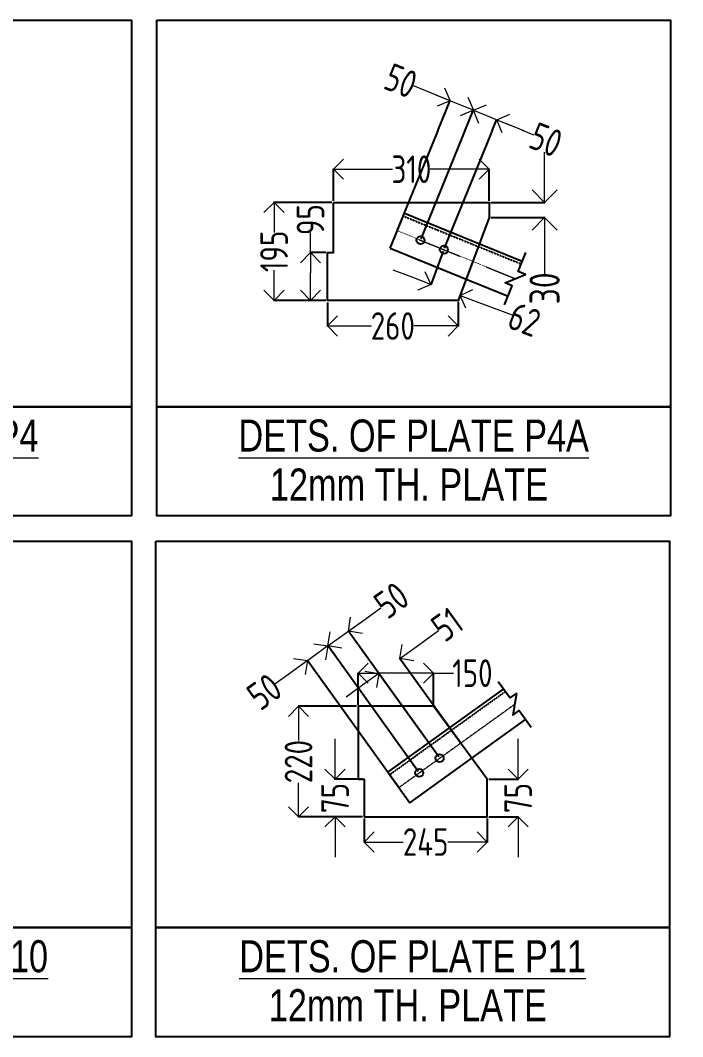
# Model space of a CAD drawing. Header units: millimetres. Extents: x 3470347 to 5996549, y -3470518 to 17149644.
# Drawn here: x 4851320 to 4856062, y 6798747 to 6806026 of the extents above; entities that cross this region are included whole.
import ezdxf
from ezdxf.enums import TextEntityAlignment as Align

# ---------------------------------------------------------------- set-up
doc = ezdxf.new("R2010")
doc.units = ezdxf.units.MM
doc.header["$MEASUREMENT"] = 0
doc.header["$PDMODE"] = 35
doc.header["$PDSIZE"] = -5
doc.linetypes.add('DASHED2', pattern=[0.375, 0.25, -0.125])
doc.linetypes.add('HIDDEN', pattern=[0.375, 0.25, -0.125])
doc.layers.get('0').update_dxf_attribs({"linetype": 'CONTINUOUS', "lineweight": 25})
doc.layers.get('DEFPOINTS').update_dxf_attribs({"linetype": 'CONTINUOUS', "lineweight": 25})
doc.layers.add('lintel', color=2, linetype='CONTINUOUS')
for name, color, linetype, lineweight in [('rDIMension', 1, 'CONTINUOUS', 18), ('rPCC DASH', 9, 'HIDDEN', 15), ('rRCC 1', 3, 'CONTINUOUS', 25), ('rRCC 2', 40, 'CONTINUOUS', 15)]:
    doc.layers.add(name, color=color, linetype=linetype, lineweight=lineweight)
doc.styles.add('DIM', font='geniso.shx', dxfattribs={"width": 0.85})
doc.styles.get("Standard").update_dxf_attribs({"font": ''})
doc.styles.add('TEXT3', font='geniso.shx')
doc.styles.get('Standard').set_extended_font_data('AR CENA')
doc.dimstyles.new('ST-50', dxfattribs={"dimscale": 100, "dimtxt": 2.5, "dimasz": 2, "dimexe": 0.18, "dimexo": 0.0625, "dimgap": 0.2, "dimtad": 0, "dimdec": 0, "dimlfac": 0.5, "dimzin": 0, "dimdsep": 46, "dimtxsty": 'DIM', "dimblk": 'OPEN90', "dimcen": 0.09, "dimclrd": 256, "dimclrt": 7, "dimadec": 0, "dimazin": 0, "dimtfac": 1, "dimtdec": 0, "dimtofl": 0, "dimtmove": 0, "dimatfit": 3, "dimldrblk": 'OPEN90', "dimfxl": 1, "dimtolj": 1, "dimtzin": 0, "dimlwd": -1, "dimarcsym": 0})

# ---------------------------------------------------------------- blocks, each defined once
blk = doc.blocks.new('_Open90')
at = {"color": 0, "linetype": 'ByBlock', "lineweight": -2}
for p, q in [((-0.5, 0.5), (0, 0)), ((0, 0), (-1, 0)), ((0, 0), (-0.5, -0.5))]:
    blk.add_line(p, q, dxfattribs=at)
blk = doc.blocks.new('*D1565')
at = {"layer": 'DEFPOINTS', "color": 0, "linetype": 'ByBlock'}
for p in [(1106417.9, -2127924.6), (1106417.9, -2128056.4), (1107037.9, -2128056.4)]:
    blk.add_point(p, dxfattribs=at)
at = {"layer": 'rDIMension', "color": 0, "lineweight": -2, "ltscale": 0.5}
for p, q in [((1106417.9, -2128050.2), (1106417.9, -2127922.8)), ((1107037.9, -2128050.2), (1107037.9, -2127922.8))]:
    blk.add_line(p, q, dxfattribs=at)
at = {"layer": 'rDIMension', "ltscale": 0.5}
for p, q in [((1106497.9, -2127924.6), (1106653, -2127924.6)), ((1106957.9, -2127924.6), (1106802.8, -2127924.6))]:
    blk.add_line(p, q, dxfattribs=at)
at = {"layer": 'rDIMension', "linetype": 'ByBlock', "xscale": 80, "yscale": 80, "zscale": 80, "rotation": 180}
blk.add_blockref('_Open90', (1106417.9, -2127924.6), dxfattribs=at)
at = {"layer": 'rDIMension', "linetype": 'ByBlock', "xscale": 80, "yscale": 80, "zscale": 80}
blk.add_blockref('_Open90', (1107037.9, -2127924.6), dxfattribs=at)
at = {"layer": 'rDIMension', "color": 7, "linetype": 'ByBlock', "insert": (1106727.9, -2127924.6), "char_height": 110, "attachment_point": 5, "style": 'DIM'}
blk.add_mtext('\\A1;310', dxfattribs=at)
blk = doc.blocks.new('*D1566')
at = {"layer": 'DEFPOINTS', "color": 0, "linetype": 'ByBlock'}
for p in [(1106417.9, -2128056.4), (1106181.3, -2128446.4), (1106393.9, -2128446.4)]:
    blk.add_point(p, dxfattribs=at)
at = {"layer": 'rDIMension', "color": 0, "lineweight": -2, "ltscale": 0.5}
for p, q in [((1106411.6, -2128056.4), (1106179.5, -2128056.4)), ((1106387.6, -2128446.4), (1106179.5, -2128446.4))]:
    blk.add_line(p, q, dxfattribs=at)
at = {"layer": 'rDIMension', "ltscale": 0.5}
for p, q in [((1106181.3, -2128136.4), (1106181.3, -2128176.4)), ((1106181.3, -2128366.4), (1106181.3, -2128326.5))]:
    blk.add_line(p, q, dxfattribs=at)
at = {"layer": 'rDIMension', "linetype": 'ByBlock', "xscale": 80, "yscale": 80, "zscale": 80}
for p, rotation in [((1106181.3, -2128056.4), 90), ((1106181.3, -2128446.4), 270)]:
    blk.add_blockref('_Open90', p, dxfattribs=dict(at, rotation=rotation))
at = {"layer": 'rDIMension', "color": 7, "linetype": 'ByBlock', "insert": (1106181.3, -2128251.4), "char_height": 110, "attachment_point": 5, "rotation": 90, "style": 'DIM'}
blk.add_mtext('\\A1;195', dxfattribs=at)
blk = doc.blocks.new('*D1567')
at = {"layer": 'DEFPOINTS', "color": 0, "linetype": 'ByBlock'}
for p in [(1106326.5, -2128256.4), (1106393.9, -2128256.4), (1106393.9, -2128446.4)]:
    blk.add_point(p, dxfattribs=at)
at = {"layer": 'rDIMension', "ltscale": 0.5}
for p, q in [((1106326.5, -2128256.4), (1106326.5, -2128176.4)), ((1106326.5, -2128366.4), (1106326.5, -2128336.4))]:
    blk.add_line(p, q, dxfattribs=at)
at = {"layer": 'rDIMension', "color": 0, "lineweight": -2, "ltscale": 0.5}
for p, q in [((1106387.6, -2128256.4), (1106324.7, -2128256.4)), ((1106387.6, -2128446.4), (1106324.7, -2128446.4))]:
    blk.add_line(p, q, dxfattribs=at)
at = {"layer": 'rDIMension', "linetype": 'ByBlock', "xscale": 80, "yscale": 80, "zscale": 80}
for p, rotation in [((1106326.5, -2128256.4), 90), ((1106326.5, -2128446.4), 270)]:
    blk.add_blockref('_Open90', p, dxfattribs=dict(at, rotation=rotation))
at = {"layer": 'rDIMension', "color": 7, "linetype": 'ByBlock', "insert": (1106326.5, -2128124.9), "char_height": 110, "attachment_point": 5, "rotation": 90, "style": 'DIM'}
blk.add_mtext('\\A1;95', dxfattribs=at)
blk = doc.blocks.new('*D1568')
at = {"layer": 'DEFPOINTS', "color": 0, "linetype": 'ByBlock'}
for p in [(1106393.9, -2128448.3), (1106913.9, -2128446.4), (1106913.9, -2128548.4)]:
    blk.add_point(p, dxfattribs=at)
at = {"layer": 'rDIMension', "color": 0, "lineweight": -2, "ltscale": 0.5}
for p, q in [((1106393.9, -2128454.6), (1106393.9, -2128550.2)), ((1106913.9, -2128452.7), (1106913.9, -2128550.2))]:
    blk.add_line(p, q, dxfattribs=at)
at = {"layer": 'rDIMension', "ltscale": 0.5}
for p, q in [((1106473.9, -2128548.4), (1106569.6, -2128548.4)), ((1106833.9, -2128548.4), (1106738.2, -2128548.4))]:
    blk.add_line(p, q, dxfattribs=at)
at = {"layer": 'rDIMension', "linetype": 'ByBlock', "xscale": 80, "yscale": 80, "zscale": 80, "rotation": 180}
blk.add_blockref('_Open90', (1106393.9, -2128548.4), dxfattribs=at)
at = {"layer": 'rDIMension', "linetype": 'ByBlock', "xscale": 80, "yscale": 80, "zscale": 80}
blk.add_blockref('_Open90', (1106913.9, -2128548.4), dxfattribs=at)
at = {"layer": 'rDIMension', "color": 7, "linetype": 'ByBlock', "insert": (1106653.9, -2128548.4), "char_height": 110, "attachment_point": 5, "style": 'DIM'}
blk.add_mtext('\\A1;260', dxfattribs=at)
blk = doc.blocks.new('*D1569')
at = {"layer": 'DEFPOINTS', "color": 0, "linetype": 'ByBlock'}
for p in [(1107037.9, -2128056.4), (1107257.7, -2128056.4), (1107037.9, -2128116.4)]:
    blk.add_point(p, dxfattribs=at)
at = {"layer": 'rDIMension', "ltscale": 0.5}
for p, q in [((1107257.7, -2127956.4), (1107257.7, -2127856.4)), ((1107257.7, -2128216.4), (1107257.7, -2128342.4))]:
    blk.add_line(p, q, dxfattribs=at)
at = {"layer": 'rDIMension', "color": 0, "lineweight": -2, "ltscale": 0.5}
for p, q in [((1107044.1, -2128056.4), (1107259.5, -2128056.4)), ((1107044.1, -2128116.4), (1107259.5, -2128116.4))]:
    blk.add_line(p, q, dxfattribs=at)
at = {"layer": 'rDIMension', "linetype": 'ByBlock', "xscale": 100, "yscale": 100, "zscale": 100}
for p, rotation in [((1107257.7, -2128056.4), 270), ((1107257.7, -2128116.4), 90)]:
    blk.add_blockref('_Open90', p, dxfattribs=dict(at, rotation=rotation))
at = {"layer": 'rDIMension', "color": 7, "linetype": 'ByBlock', "insert": (1107257.7, -2128398.7), "char_height": 120, "attachment_point": 5, "rotation": 90, "style": 'DIM'}
blk.add_mtext('\\A1;30', dxfattribs=at)
blk = doc.blocks.new('*D1570')
at = {"layer": 'DEFPOINTS', "color": 0, "linetype": 'ByBlock'}
for p in [(1106882, -2127652.1), (1106671.8, -2128169.3), (1106764.5, -2128207)]:
    blk.add_point(p, dxfattribs=at)
at = {"layer": 'rDIMension', "ltscale": 0.5}
for p, q in [((1106807.9, -2127622), (1106733.7, -2127591.8)), ((1107048.7, -2127719.8), (1107122.9, -2127749.9))]:
    blk.add_line(p, q, dxfattribs=at)
at = {"layer": 'rDIMension', "color": 0, "lineweight": -2, "ltscale": 0.5}
for p, q in [((1106674.2, -2128163.5), (1106882.7, -2127650.4)), ((1106766.8, -2128201.2), (1106975.3, -2127688))]:
    blk.add_line(p, q, dxfattribs=at)
at = {"layer": 'rDIMension', "linetype": 'ByBlock', "xscale": 80, "yscale": 80, "zscale": 80}
for p, rotation in [((1106882, -2127652.1), 337.8908802567279), ((1106974.6, -2127689.7), 157.8908802567279)]:
    blk.add_blockref('_Open90', p, dxfattribs=dict(at, rotation=rotation))
at = {"layer": 'rDIMension', "color": 7, "linetype": 'ByBlock', "insert": (1106686, -2127572.4), "char_height": 110, "attachment_point": 5, "rotation": 337.8909, "style": 'DIM'}
blk.add_mtext('\\A1;50', dxfattribs=at)
blk = doc.blocks.new('*D1571')
at = {"layer": 'DEFPOINTS', "color": 0, "linetype": 'ByBlock'}
for p in [(1107067.3, -2127727.3), (1106764.5, -2128207), (1106857.1, -2128244.6)]:
    blk.add_point(p, dxfattribs=at)
at = {"layer": 'rDIMension', "ltscale": 0.5}
for p, q in [((1106900.5, -2127659.6), (1106826.4, -2127629.5)), ((1107141.4, -2127757.5), (1107215.5, -2127787.6))]:
    blk.add_line(p, q, dxfattribs=at)
at = {"layer": 'rDIMension', "color": 0, "lineweight": -2, "ltscale": 0.5}
for p, q in [((1106766.8, -2128201.2), (1106975.3, -2127688)), ((1106859.5, -2128238.8), (1107067.9, -2127725.7))]:
    blk.add_line(p, q, dxfattribs=at)
at = {"layer": 'rDIMension', "linetype": 'ByBlock', "xscale": 80, "yscale": 80, "zscale": 80}
for p, rotation in [((1106974.6, -2127689.7), 337.8908802549435), ((1107067.3, -2127727.3), 157.8908802549435)]:
    blk.add_blockref('_Open90', p, dxfattribs=dict(at, rotation=rotation))
at = {"layer": 'rDIMension', "color": 7, "linetype": 'ByBlock', "insert": (1107263.3, -2127807), "char_height": 110, "attachment_point": 5, "rotation": 337.8909, "style": 'DIM'}
blk.add_mtext('\\A1;50', dxfattribs=at)
blk = doc.blocks.new('*D1609')
at = {"layer": 'DEFPOINTS', "color": 0, "linetype": 'ByBlock'}
for p in [(1106515.5, -2129930.3), (1106515.5, -2130062.1), (1106815.5, -2130062.1)]:
    blk.add_point(p, dxfattribs=at)
at = {"layer": 'rDIMension', "color": 0, "lineweight": -2, "ltscale": 0.5}
for p, q in [((1106515.5, -2130055.9), (1106515.5, -2129928.5)), ((1106815.5, -2130055.9), (1106815.5, -2129928.5))]:
    blk.add_line(p, q, dxfattribs=at)
at = {"layer": 'rDIMension', "ltscale": 0.5}
for p, q in [((1106735.5, -2129930.3), (1106595.5, -2129930.3)), ((1106815.5, -2129930.3), (1106895.5, -2129930.3))]:
    blk.add_line(p, q, dxfattribs=at)
at = {"layer": 'rDIMension', "linetype": 'ByBlock', "xscale": 80, "yscale": 80, "zscale": 80, "rotation": 180}
blk.add_blockref('_Open90', (1106515.5, -2129930.3), dxfattribs=at)
at = {"layer": 'rDIMension', "linetype": 'ByBlock', "xscale": 80, "yscale": 80, "zscale": 80}
blk.add_blockref('_Open90', (1106815.5, -2129930.3), dxfattribs=at)
at = {"layer": 'rDIMension', "color": 7, "linetype": 'ByBlock', "insert": (1106970.5, -2129930.3), "char_height": 110, "attachment_point": 5, "style": 'DIM'}
blk.add_mtext('\\A1;150', dxfattribs=at)
blk = doc.blocks.new('*D1610')
at = {"layer": 'DEFPOINTS', "color": 0, "linetype": 'ByBlock'}
for p in [(1106515.5, -2130062.1), (1106278.9, -2130502.1), (1106539.5, -2130502.1)]:
    blk.add_point(p, dxfattribs=at)
at = {"layer": 'rDIMension', "color": 0, "lineweight": -2, "ltscale": 0.5}
for p, q in [((1106509.3, -2130062.1), (1106277.1, -2130062.1)), ((1106533.3, -2130502.1), (1106277.1, -2130502.1))]:
    blk.add_line(p, q, dxfattribs=at)
at = {"layer": 'rDIMension', "ltscale": 0.5}
for p, q in [((1106278.9, -2130142.1), (1106278.9, -2130197.8)), ((1106278.9, -2130422.1), (1106278.9, -2130366.4))]:
    blk.add_line(p, q, dxfattribs=at)
at = {"layer": 'rDIMension', "linetype": 'ByBlock', "xscale": 80, "yscale": 80, "zscale": 80}
for p, rotation in [((1106278.9, -2130062.1), 90), ((1106278.9, -2130502.1), 270)]:
    blk.add_blockref('_Open90', p, dxfattribs=dict(at, rotation=rotation))
at = {"layer": 'rDIMension', "color": 7, "linetype": 'ByBlock', "insert": (1106278.9, -2130282.1), "char_height": 110, "attachment_point": 5, "rotation": 90, "style": 'DIM'}
blk.add_mtext('\\A1;220', dxfattribs=at)
blk = doc.blocks.new('*D1611')
at = {"layer": 'DEFPOINTS', "color": 0, "linetype": 'ByBlock'}
for p in [(1106424.1, -2130352.1), (1106539.5, -2130352.1), (1106539.5, -2130502.1)]:
    blk.add_point(p, dxfattribs=at)
at = {"layer": 'rDIMension', "ltscale": 0.5}
for p, q in [((1106424.1, -2130272.1), (1106424.1, -2130192.1)), ((1106424.1, -2130582.1), (1106424.1, -2130662.1))]:
    blk.add_line(p, q, dxfattribs=at)
at = {"layer": 'rDIMension', "color": 0, "lineweight": -2, "ltscale": 0.5}
for p, q in [((1106533.3, -2130352.1), (1106422.3, -2130352.1)), ((1106533.3, -2130502.1), (1106422.3, -2130502.1))]:
    blk.add_line(p, q, dxfattribs=at)
at = {"layer": 'rDIMension', "linetype": 'ByBlock', "xscale": 80, "yscale": 80, "zscale": 80}
for p, rotation in [((1106424.1, -2130352.1), 270), ((1106424.1, -2130502.1), 90)]:
    blk.add_blockref('_Open90', p, dxfattribs=dict(at, rotation=rotation))
at = {"layer": 'rDIMension', "color": 7, "linetype": 'ByBlock', "insert": (1106424.1, -2130427.1), "char_height": 110, "attachment_point": 5, "rotation": 90, "style": 'DIM'}
blk.add_mtext('\\A1;75', dxfattribs=at)
blk = doc.blocks.new('*D1612')
at = {"layer": 'DEFPOINTS', "color": 0, "linetype": 'ByBlock'}
for p in [(1106314.7, -2129880.3), (1106759.1, -2130326.9), (1106677.9, -2130385.3)]:
    blk.add_point(p, dxfattribs=at)
at = {"layer": 'rDIMension', "ltscale": 0.5}
for p, q in [((1106460.8, -2129775.2), (1106525.7, -2129728.5)), ((1106249.7, -2129927), (1106184.8, -2129973.8))]:
    blk.add_line(p, q, dxfattribs=at)
at = {"layer": 'rDIMension', "color": 0, "lineweight": -2, "ltscale": 0.5}
for p, q in [((1106755.4, -2130321.9), (1106394.8, -2129820.5)), ((1106674.2, -2130380.3), (1106313.6, -2129878.9))]:
    blk.add_line(p, q, dxfattribs=at)
at = {"layer": 'rDIMension', "linetype": 'ByBlock', "xscale": 80, "yscale": 80, "zscale": 80}
for p, rotation in [((1106395.8, -2129821.9), 215.726417225237), ((1106314.7, -2129880.3), 35.72641722523705)]:
    blk.add_blockref('_Open90', p, dxfattribs=dict(at, rotation=rotation))
at = {"layer": 'rDIMension', "color": 7, "linetype": 'ByBlock', "insert": (1106142.9, -2130003.9), "char_height": 110, "attachment_point": 5, "rotation": 35.7264, "style": 'DIM'}
blk.add_mtext('\\A1;50', dxfattribs=at)
blk = doc.blocks.new('*D1613')
at = {"layer": 'DEFPOINTS', "color": 0, "linetype": 'ByBlock'}
for p in [(1106477, -2129763.5), (1106840.2, -2130268.5), (1106759.1, -2130326.9)]:
    blk.add_point(p, dxfattribs=at)
at = {"layer": 'rDIMension', "ltscale": 0.5}
for p, q in [((1106542, -2129716.8), (1106606.9, -2129670.1)), ((1106330.9, -2129868.7), (1106265.9, -2129915.4))]:
    blk.add_line(p, q, dxfattribs=at)
at = {"layer": 'rDIMension', "color": 0, "lineweight": -2, "ltscale": 0.5}
for p, q in [((1106836.6, -2130263.5), (1106476, -2129762.1)), ((1106755.4, -2130321.9), (1106394.8, -2129820.5))]:
    blk.add_line(p, q, dxfattribs=at)
at = {"layer": 'rDIMension', "linetype": 'ByBlock', "xscale": 80, "yscale": 80, "zscale": 80}
for p, rotation in [((1106477, -2129763.5), 215.7264172236449), ((1106395.8, -2129821.9), 35.72641722364496)]:
    blk.add_blockref('_Open90', p, dxfattribs=dict(at, rotation=rotation))
at = {"layer": 'rDIMension', "color": 7, "linetype": 'ByBlock', "insert": (1106648.8, -2129640), "char_height": 110, "attachment_point": 5, "rotation": 35.7264, "style": 'DIM'}
blk.add_mtext('\\A1;50', dxfattribs=at)
blk = doc.blocks.new('*D1614')
at = {"layer": 'DEFPOINTS', "color": 0, "linetype": 'ByBlock'}
for p in [(1106539.5, -2130502.1), (1107029.5, -2130502.1), (1107029.5, -2130602.2)]:
    blk.add_point(p, dxfattribs=at)
at = {"layer": 'rDIMension', "color": 0, "lineweight": -2, "ltscale": 0.5}
for p, q in [((1106539.5, -2130508.4), (1106539.5, -2130604)), ((1107029.5, -2130508.4), (1107029.5, -2130604))]:
    blk.add_line(p, q, dxfattribs=at)
at = {"layer": 'rDIMension', "ltscale": 0.5}
for p, q in [((1106619.5, -2130602.2), (1106695.6, -2130602.2)), ((1106949.5, -2130602.2), (1106873.4, -2130602.2))]:
    blk.add_line(p, q, dxfattribs=at)
at = {"layer": 'rDIMension', "linetype": 'ByBlock', "xscale": 80, "yscale": 80, "zscale": 80, "rotation": 180}
blk.add_blockref('_Open90', (1106539.5, -2130602.2), dxfattribs=at)
at = {"layer": 'rDIMension', "linetype": 'ByBlock', "xscale": 80, "yscale": 80, "zscale": 80}
blk.add_blockref('_Open90', (1107029.5, -2130602.2), dxfattribs=at)
at = {"layer": 'rDIMension', "color": 7, "linetype": 'ByBlock', "insert": (1106784.5, -2130602.2), "char_height": 110, "attachment_point": 5, "style": 'DIM'}
blk.add_mtext('\\A1;245', dxfattribs=at)
blk = doc.blocks.new('*D1615')
at = {"layer": 'DEFPOINTS', "color": 0, "linetype": 'ByBlock'}
for p in [(1107029.5, -2130352.1), (1107029.5, -2130502.1), (1107152.4, -2130502.1)]:
    blk.add_point(p, dxfattribs=at)
at = {"layer": 'rDIMension', "ltscale": 0.5}
for p, q in [((1107152.4, -2130272.1), (1107152.4, -2130192.1)), ((1107152.4, -2130582.1), (1107152.4, -2130662.1))]:
    blk.add_line(p, q, dxfattribs=at)
at = {"layer": 'rDIMension', "color": 0, "lineweight": -2, "ltscale": 0.5}
for p, q in [((1107035.8, -2130352.1), (1107154.2, -2130352.1)), ((1107035.8, -2130502.1), (1107154.2, -2130502.1))]:
    blk.add_line(p, q, dxfattribs=at)
at = {"layer": 'rDIMension', "linetype": 'ByBlock', "xscale": 80, "yscale": 80, "zscale": 80}
for p, rotation in [((1107152.4, -2130352.1), 270), ((1107152.4, -2130502.1), 90)]:
    blk.add_blockref('_Open90', p, dxfattribs=dict(at, rotation=rotation))
at = {"layer": 'rDIMension', "color": 7, "linetype": 'ByBlock', "insert": (1107152.4, -2130427.1), "char_height": 110, "attachment_point": 5, "rotation": 90, "style": 'DIM'}
blk.add_mtext('\\A1;75', dxfattribs=at)
blk = doc.blocks.new('*D1646')
at = {"layer": 'DEFPOINTS', "color": 0, "linetype": 'ByBlock'}
for p in [(1106857.1, -2128244.6), (1106973.3, -2128288.3), (1106921.4, -2128426.4)]:
    blk.add_point(p, dxfattribs=at)
at = {"layer": 'rDIMension', "color": 0, "lineweight": -2, "ltscale": 0.5}
for p, q in [((1106854.9, -2128250.5), (1106804.6, -2128384.5)), ((1106971.1, -2128294.1), (1106920.8, -2128428.1))]:
    blk.add_line(p, q, dxfattribs=at)
at = {"layer": 'rDIMension', "ltscale": 0.5}
for p, q in [((1106730.3, -2128354.6), (1106655.4, -2128326.5)), ((1106996.3, -2128454.6), (1107129.2, -2128504.5))]:
    blk.add_line(p, q, dxfattribs=at)
at = {"layer": 'rDIMension', "linetype": 'ByBlock', "xscale": 80, "yscale": 80, "zscale": 80}
for p, rotation in [((1106805.2, -2128382.8), 339.4059097797717), ((1106921.4, -2128426.4), 159.4059097797717)]:
    blk.add_blockref('_Open90', p, dxfattribs=dict(at, rotation=rotation))
at = {"layer": 'rDIMension', "color": 7, "linetype": 'ByBlock', "insert": (1107177.4, -2128522.6), "char_height": 110, "attachment_point": 5, "rotation": 339.4059, "style": 'DIM'}
blk.add_mtext('\\A1;62', dxfattribs=at)
blk = doc.blocks.new('*D1651')
at = {"layer": 'DEFPOINTS', "color": 0, "linetype": 'ByBlock'}
for p in [(1106681.4, -2129871.8), (1106923.6, -2130208.6), (1106840.2, -2130268.5)]:
    blk.add_point(p, dxfattribs=at)
at = {"layer": 'rDIMension', "ltscale": 0.5}
for p, q in [((1106746.3, -2129825.1), (1106835.8, -2129760.7)), ((1106533, -2129978.4), (1106468.1, -2130025.2))]:
    blk.add_line(p, q, dxfattribs=at)
at = {"layer": 'rDIMension', "color": 0, "lineweight": -2, "ltscale": 0.5}
for p, q in [((1106920, -2130203.5), (1106680.3, -2129870.3)), ((1106836.6, -2130263.5), (1106596.9, -2129930.3))]:
    blk.add_line(p, q, dxfattribs=at)
at = {"layer": 'rDIMension', "linetype": 'ByBlock', "xscale": 80, "yscale": 80, "zscale": 80}
for p, rotation in [((1106681.4, -2129871.8), 215.7264172240133), ((1106598, -2129931.7), 35.72641722401333)]:
    blk.add_blockref('_Open90', p, dxfattribs=dict(at, rotation=rotation))
at = {"layer": 'rDIMension', "color": 7, "linetype": 'ByBlock', "insert": (1106870, -2129736.1), "char_height": 110, "attachment_point": 5, "rotation": 35.7264, "style": 'DIM'}
blk.add_mtext('\\A1;51', dxfattribs=at)
blk = doc.blocks.new('BRP')
at = {"color": 5, "linetype": 'DASHED2', "ltscale": 0.25}
for p, q in [((1106695.6, -2128111), (1107164.7, -2128301.5)), ((1106641.1, -2130334.2), (1107101.7, -2130002.9))]:
    blk.add_line(p, q, dxfattribs=at)
at = {"layer": 'lintel', "color": 5, "linetype": 'ByBlock'}
for p, q in [((1106643.6, -2128238.8), (1106700.1, -2128099.9)), ((1106700.1, -2128099.9), (1107169.2, -2128290.4)), ((1106643.6, -2128238.8), (1107112.7, -2128429.4)), ((1106634.1, -2130324.4), (1107094.7, -2129993.2)), ((1106721.7, -2130446.2), (1107182.2, -2130114.9)), ((1106634.1, -2130324.4), (1106721.7, -2130446.2))]:
    blk.add_line(p, q, dxfattribs=at)
at = {"layer": 'lintel', "color": 1, "linetype": 'ByBlock'}
for points in [[(1103570.2, -2127331.8), (1105614.7, -2127331.8), (1105614.7, -2128869.9), (1103570.2, -2128869.9)], [(1105714.7, -2127331.8), (1107759.2, -2127331.8), (1107759.2, -2128869.9), (1105714.7, -2128869.9)], [(1103570.2, -2128869.9), (1105614.7, -2128869.9), (1105614.7, -2129304.4), (1103570.2, -2129304.4)], [(1105714.7, -2128869.9), (1107759.2, -2128869.9), (1107759.2, -2129304.4), (1105714.7, -2129304.4)], [(1103570.2, -2129404.4), (1105614.7, -2129404.4), (1105614.7, -2130942.5), (1103570.2, -2130942.5)], [(1105710.4, -2129404.4), (1107755, -2129404.4), (1107755, -2130942.5), (1105710.4, -2130942.5)], [(1103570.2, -2130942.5), (1105614.7, -2130942.5), (1105614.7, -2131377), (1103570.2, -2131377)], [(1105710.4, -2130942.5), (1107755, -2130942.5), (1107755, -2131377), (1105710.4, -2131377)]]:
    blk.add_lwpolyline(points, close=True, dxfattribs=at)
at = {"layer": 'lintel', "color": 4, "linetype": 'ByBlock'}
for points in [[(1106417.9, -2128056.4), (1107037.9, -2128056.4), (1107037.9, -2128116.4), (1106913.9, -2128446.4), (1106393.9, -2128446.4), (1106393.9, -2128256.4), (1106417.9, -2128256.4)], [(1106539.5, -2130502.1), (1107029.5, -2130502.1), (1107029.5, -2130352.1), (1106815.5, -2130062.1), (1106515.5, -2130062.1), (1106515.5, -2130352.1), (1106539.5, -2130352.1)]]:
    blk.add_lwpolyline(points, close=True, dxfattribs=at)
at = {"layer": 'lintel', "color": 5, "linetype": 'ByBlock'}
for points in [[(1107098.6, -2128464.1), (1107129.2, -2128388.8), (1107100.4, -2128377.1), (1107181.6, -2128342.8), (1107152.7, -2128331), (1107183.3, -2128255.7)], [(1107072.8, -2129962.7), (1107120.2, -2130028.8), (1107145.5, -2130010.6), (1107131.3, -2130097.6), (1107156.6, -2130079.4), (1107204.1, -2130145.4)]]:
    blk.add_lwpolyline(points, dxfattribs=at)
at = {"layer": 'rPCC DASH', "linetype": 'DASHED2', "ltscale": 0.35}
for p, q in [((1106671.8, -2128169.3), (1107141, -2128359.9)), ((1106677.9, -2130385.3), (1107138.4, -2130054.1))]:
    blk.add_line(p, q, dxfattribs=at)
at = {"layer": 'rRCC 1', "color": 40, "true_color": 0xf8d731}
for centre in [(1106764.5, -2128207), (1106857.1, -2128244.6), (1106840.2, -2130268.5), (1106759.1, -2130326.9)]:
    blk.add_circle(centre, 16, dxfattribs=at)
at = {"layer": 'rRCC 2', "width": 0.8}
for s, p in [('%%UDETS. OF PLATE P4', (1104592.4, -2128984.3)), ('%%UDETS. OF PLATE P4A', (1106737, -2128984.3)), ('12mm TH. PLATE ', (1106737, -2129179.2)), ('%%UDETS. OF PLATE P10', (1104592.4, -2131056.8)), ('%%UDETS. OF PLATE P11', (1106732.7, -2131056.8)), ('12mm TH. PLATE ', (1106732.7, -2131251.7))]:
    blk.add_text(s, height=127.5, dxfattribs=at).set_placement(p, align=Align.MIDDLE_CENTER)
at = {"layer": 'rDIMension', "ltscale": 0.5}
for p1, p2, distance, picture, middle in [((1106764.5, -2128207), (1106671.8, -2128169.3), -558.3, '*D1570', (1106686, -2127572.4)), ((1106764.5, -2128207), (1106857.1, -2128244.6), 558.3, '*D1571', (1107263.3, -2127807)), ((1106759.1, -2130326.9), (1106840.2, -2130268.5), 622.1, '*D1613', (1106648.8, -2129640)), ((1106759.1, -2130326.9), (1106677.9, -2130385.3), -622.1, '*D1612', (1106142.9, -2130003.9))]:
    dim = blk.add_aligned_dim(p1=p1, p2=p2, distance=distance, dimstyle='ST-50', override={"dimtxt": 1.1, "dimasz": 0.8, "dimexe": 0.018, "dimgap": 0.001, "dimblk": 'Open90'}, dxfattribs=at)
    dim.commit()
    dim.dimension.update_dxf_attribs({"geometry": picture, "text_midpoint": middle})
for base, p1, p2, picture, middle in [((1106417.9, -2127924.6), (1107037.9, -2128056.4), (1106417.9, -2128056.4), '*D1565', (1106727.9, -2127924.6)), ((1106913.9, -2128548.4), (1106393.9, -2128448.3), (1106913.9, -2128446.4), '*D1568', (1106653.9, -2128548.4)), ((1107029.5, -2130602.2), (1106539.5, -2130502.1), (1107029.5, -2130502.1), '*D1614', (1106784.5, -2130602.2))]:
    dim = blk.add_linear_dim(base=base, p1=p1, p2=p2, dimstyle='ST-50', override={"dimtxt": 1.1, "dimasz": 0.8, "dimexe": 0.018, "dimgap": 0.001, "dimblk": 'Open90'}, dxfattribs=at)
    dim.commit()
    dim.dimension.update_dxf_attribs({"geometry": picture, "text_midpoint": middle})
for base, p1, p2, angle, override, picture, middle, dimtype in [((1107257.7, -2128056.4), (1107037.9, -2128116.4), (1107037.9, -2128056.4), 90, {"dimtxt": 1.2, "dimasz": 1, "dimexe": 0.018, "dimgap": 0.001, "dimblk": 'Open90'}, '*D1569', (1107257.7, -2128398.7), 128), ((1106921.4, -2128426.4), (1106857.1, -2128244.6), (1106973.3, -2128288.3), 339.4059, {"dimtxt": 1.1, "dimasz": 0.8, "dimexe": 0.018, "dimgap": 0.001, "dimblk": 'Open90'}, '*D1646', (1107177.4, -2128522.6), 129), ((1106681.4, -2129871.8), (1106840.2, -2130268.5), (1106923.6, -2130208.6), 35.7264, {"dimtxt": 1.1, "dimasz": 0.8, "dimexe": 0.018, "dimgap": 0.001, "dimblk": 'Open90'}, '*D1651', (1106870, -2129736.1), 129)]:
    dim = blk.add_linear_dim(base=base, p1=p1, p2=p2, angle=angle, dimstyle='ST-50', override=override, dxfattribs=at)
    dim.commit()
    dim.dimension.update_dxf_attribs({"geometry": picture, "text_midpoint": middle, "dimtype": dimtype})
for base, p1, p2, picture, middle in [((1106181.3, -2128446.4), (1106417.9, -2128056.4), (1106393.9, -2128446.4), '*D1566', (1106181.3, -2128251.4)), ((1106326.5, -2128256.4), (1106393.9, -2128446.4), (1106393.9, -2128256.4), '*D1567', (1106326.5, -2128124.9)), ((1106278.9, -2130502.1), (1106515.5, -2130062.1), (1106539.5, -2130502.1), '*D1610', (1106278.9, -2130282.1)), ((1106424.1, -2130352.1), (1106539.5, -2130502.1), (1106539.5, -2130352.1), '*D1611', (1106424.1, -2130427.1)), ((1107152.4, -2130502.1), (1107029.5, -2130352.1), (1107029.5, -2130502.1), '*D1615', (1107152.4, -2130427.1))]:
    dim = blk.add_linear_dim(base=base, p1=p1, p2=p2, angle=90, dimstyle='ST-50', override={"dimtxt": 1.1, "dimasz": 0.8, "dimexe": 0.018, "dimgap": 0.001, "dimblk": 'Open90'}, dxfattribs=at)
    dim.commit()
    dim.dimension.update_dxf_attribs({"geometry": picture, "text_midpoint": middle})
dim = blk.add_linear_dim(base=(1106515.5, -2129930.3), p1=(1106815.5, -2130062.1), p2=(1106515.5, -2130062.1), dimstyle='ST-50', override={"dimtxt": 1.1, "dimasz": 0.8, "dimexe": 0.018, "dimgap": 0.001, "dimblk": 'Open90'}, dxfattribs=at)
dim.commit()
dim.dimension.update_dxf_attribs({"geometry": '*D1609', "text_midpoint": (1106970.5, -2129930.3), "dimtype": 128})

msp = doc.modelspace()

# ---------------------------------------------------------------- texts
at = {"lineweight": 25, "insert": (4789657.5, 6804964.64, 0), "char_height": 545.3389, "width": 149020.413, "attachment_point": 1, "style": 'TEXT3', "bg_fill": 2}
msp.add_mtext('{\\ftimes new roman|b0|i0|c0|p0;\\LVADODARA.}', dxfattribs=at)

# ---------------------------------------------------------------- next in the draw order: block references
at = {"layer": 'lintel', "color": 5, "linetype": 'ByBlock', "xscale": 1.799418898218393, "yscale": 1.799418898218393, "zscale": 1.799418898218393}
msp.add_blockref('BRP', (2862652.54, 10633986.66), dxfattribs=at)

doc.saveas('drawing.dxf')
